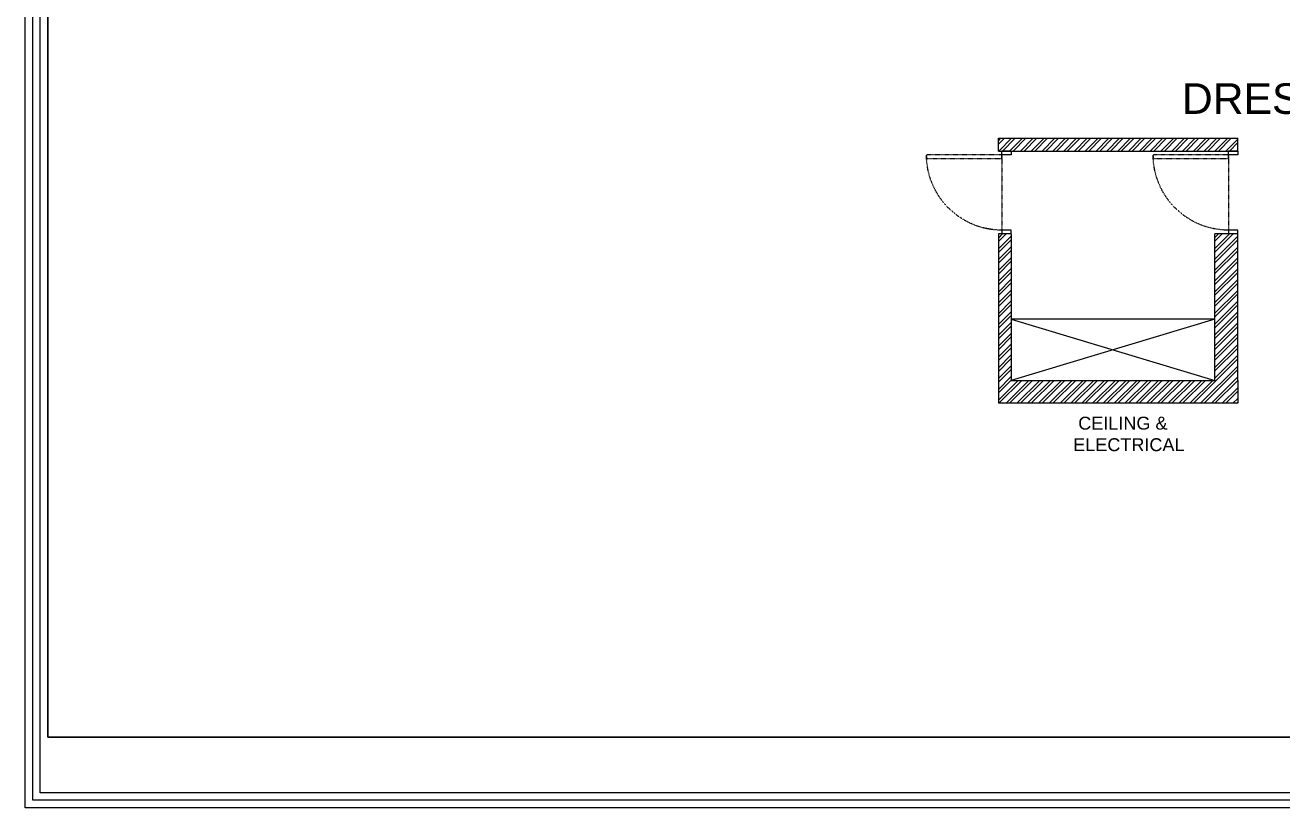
# Model space of a CAD drawing. Header units: inches. Extents: x 213 to 17763, y -4830 to 1802.
# Drawn here: x 3854.5 to 4347.9, y -2396.5 to -2089.3 of the extents above; entities that cross this region are included whole.
import ezdxf

# ---------------------------------------------------------------- set-up
doc = ezdxf.new("R2010")
doc.units = ezdxf.units.IN
doc.header["$MEASUREMENT"] = 0
for name, pattern in [('AUDIT_D_060311083008-3', [0]), ('DASHED2', [0.375, 0.25, -0.125]), ('HIDDEN', [0.375, 0.25, -0.125])]:
    doc.linetypes.add(name, pattern=pattern)
for name, color, linetype in [('.', 30, 'Continuous'), ('A-DOOR', 251, 'AUDIT_D_060311083008-3'), ('A-Door-Frame', 1, 'Continuous'), ('A-Door-Swing', 8, 'HIDDEN'), ('PDF2_0', 7, 'Continuous'), ('PDF3_Text', 1, 'Continuous')]:
    doc.layers.add(name, color=color, linetype=linetype)
doc.layers.add('PDF2_MK. KITCHEN ESSENTAILS', color=7, linetype='Continuous', true_color=0x767676)
doc.layers.add('ROD', color=7, linetype='Continuous', lineweight=9)
doc.styles.add('PDF Arial', font='arial.ttf')

# ---------------------------------------------------------------- blocks, each defined once
blk = doc.blocks.new('*U34')
at = {"layer": 'A-Door-Frame', "lineweight": 5}
for p, q in [((0, -100), (0, 0)), ((900, -100), (900, 0))]:
    blk.add_line(p, q, dxfattribs=at)
for points in [[(0, -100), (40, -100), (40, 0), (0, 0)], [(900, -100), (860, -100), (860, 0), (900, 0)]]:
    blk.add_lwpolyline(points, dxfattribs=at)
at = {"layer": 'A-Door-Swing', "linetype": 'DASHED2', "lineweight": 5}
blk.add_line((47, 0), (867, 0), dxfattribs=at)
blk.add_lwpolyline([(40, 0), (40, 820), (80, 820), (80, 0)], close=True, dxfattribs=at)
blk.add_arc((40, 0), 820, 360, 90, dxfattribs=at)

msp = doc.modelspace()

# ---------------------------------------------------------------- hatches: boundary and pattern name
at = {"layer": '.', "lineweight": 5}
h = msp.add_hatch(dxfattribs=at)
h.set_pattern_fill('ANSI32', color=1, scale=8)
h.set_pattern_definition([(45, (612.0314, -3408.8075), (-2.1213203, 2.1213203), []), (45, (613.4456, -3408.8075), (-2.1213203, 2.1213203), [])])
h.paths.add_polyline_path([(4241.58, -2204.73), (4241.58, -2171.23), (4237.97, -2171.23), (4236.58, -2171.23), (4236.58, -2237.73), (4330.58, -2237.73), (4330.58, -2228.73), (4330.58, -2171.23), (4326.97, -2171.23), (4321.58, -2171.23), (4321.58, -2228.73), (4241.58, -2228.73)])
h.paths.add_polyline_path([(4330.58, -2133.73), (4236.58, -2133.73), (4236.58, -2138.73), (4330.58, -2138.73)])

# ---------------------------------------------------------------- linework, layer by layer
at = {"lineweight": 5}
for p, q in [((4236.58, -2138.73), (4236.58, -2133.73)), ((4330.58, -2228.73), (4330.58, -2237.73))]:
    msp.add_line(p, q, dxfattribs=at)
at = {"color": 254, "lineweight": 5}
for p, q in [((4241.58, -2204.73), (4321.58, -2228.73)), ((4321.58, -2204.73), (4241.58, -2228.73))]:
    msp.add_line(p, q, dxfattribs=at)
at = {"layer": 'PDF2_0', "lineweight": 5}
msp.add_lwpolyline([(4661.87, -2396.5), (3854.5, -2396.5), (3854.5, -1696.82), (4841.27, -1696.82), (4841.27, -2217.1, -0.414214)], format="xyb", close=True, dxfattribs=at)
for points in [[(4661.87, -2393.53), (3857.47, -2393.53), (3857.47, -1699.79), (4838.3, -1699.79), (4838.3, -2217.1, -0.414214), (4661.87, -2393.53)], [(4661.87, -2390.54), (3860.46, -2390.54), (3860.46, -1702.78), (4835.31, -1702.78), (4835.31, -2217.1, -0.414214), (4661.87, -2390.54)]]:
    msp.add_lwpolyline(points, format="xyb", dxfattribs=at)
msp.add_lwpolyline([(3863.45, -1705.77), (4667.55, -1705.77), (4667.55, -2368.72), (3863.45, -2368.72)], close=True, dxfattribs=at)
at = {"layer": 'PDF2_MK. KITCHEN ESSENTAILS', "lineweight": 5}
msp.add_lwpolyline([(3863.45, -2368.72), (4667.55, -2368.72), (4667.55, -1705.77), (3863.45, -1705.77)], close=True, dxfattribs=at)
at = {"layer": 'ROD', "lineweight": 5}
for p, q in [((4236.58, -2133.73), (4330.58, -2133.73)), ((4330.58, -2138.73), (4330.58, -2133.73)), ((4236.58, -2138.73), (4330.58, -2138.73)), ((4236.58, -2171.23), (4236.58, -2237.73)), ((4241.58, -2171.23), (4241.58, -2228.73)), ((4321.58, -2228.73), (4321.58, -2171.23)), ((4330.58, -2228.73), (4330.58, -2171.23)), ((4330.58, -2237.73), (4236.58, -2237.73))]:
    msp.add_line(p, q, dxfattribs=at)
at = {"layer": 'ROD', "color": 254, "lineweight": 5}
for p, q in [((4321.58, -2204.73), (4241.58, -2204.73)), ((4321.58, -2228.73), (4321.58, -2204.73))]:
    msp.add_line(p, q, dxfattribs=at)
at = {"layer": 'ROD', "color": 250, "lineweight": 5}
msp.add_line((4241.58, -2228.73), (4321.58, -2228.73), dxfattribs=at)
at = {"layer": 'ROD', "lineweight": 5}
for points in [[(4241.58, -2171.23), (4236.58, -2171.23)], [(4330.58, -2171.23), (4321.58, -2171.23)]]:
    msp.add_lwpolyline(points, dxfattribs=at)

# ---------------------------------------------------------------- block references
at = {"layer": 'A-DOOR', "lineweight": 5, "xscale": -0.03611111111109516, "yscale": 0.03611111111109516, "zscale": 0.03611111111109516, "rotation": 90}
for p in [(4237.97, -2138.73), (4326.97, -2138.73)]:
    msp.add_blockref('*U34', p, dxfattribs=at)

# ---------------------------------------------------------------- texts
at = {"layer": 'PDF3_Text', "lineweight": 5, "attachment_point": 7, "style": 'PDF Arial'}
for s, insert, char_height in [('DRESSING', (4308.63, -2124.32), 12), ('    CEILING &\\P   ELECTRICAL', (4260.08, -2256.59), 5.0688)]:
    msp.add_mtext_dynamic_manual_height_columns(s, width=114.7518, gutter_width=49.21, heights=[0], dxfattribs=dict(at, insert=insert, char_height=char_height))

doc.saveas('drawing.dxf')
